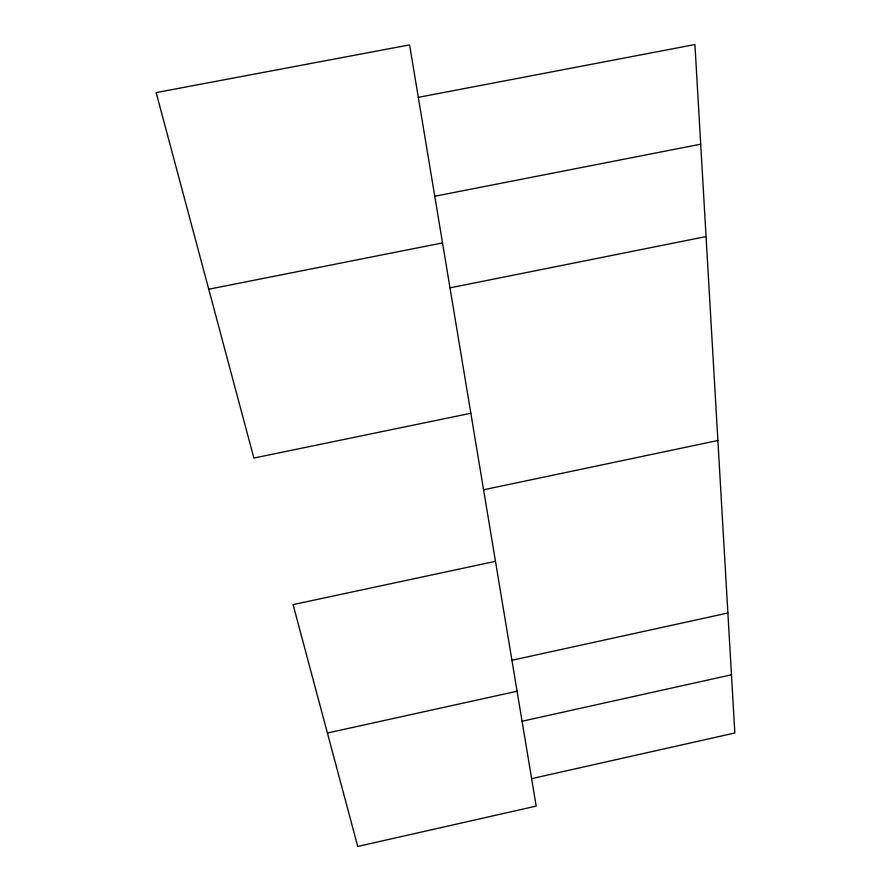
<?xml version="1.0" encoding="UTF-8"?>
<svg xmlns="http://www.w3.org/2000/svg" width="891" height="891" viewBox="0 0 891 891"><rect width="100%" height="100%" fill="white"/><g stroke="black" fill="none" stroke-linecap="round" stroke-linejoin="round"><path stroke-width="1.34" d="M531.626 778.645L734.841 732.981L694.924 44.55L418.302 97.353M522.081 721.242L731.478 674.788M327.409 733.015L517.092 691.227M511.935 660.264L727.891 613.008M495.485 561.319L293.072 604.61L357.736 846.45L536.193 806.099L409.582 44.884L156.159 92.597L253.879 458.063L470.849 413.257M483.579 489.794L717.89 440.51M449.988 287.86L706.062 236.572M208.739 289.23L442.515 242.92M434.752 196.254L700.705 144.186"/></g></svg>
